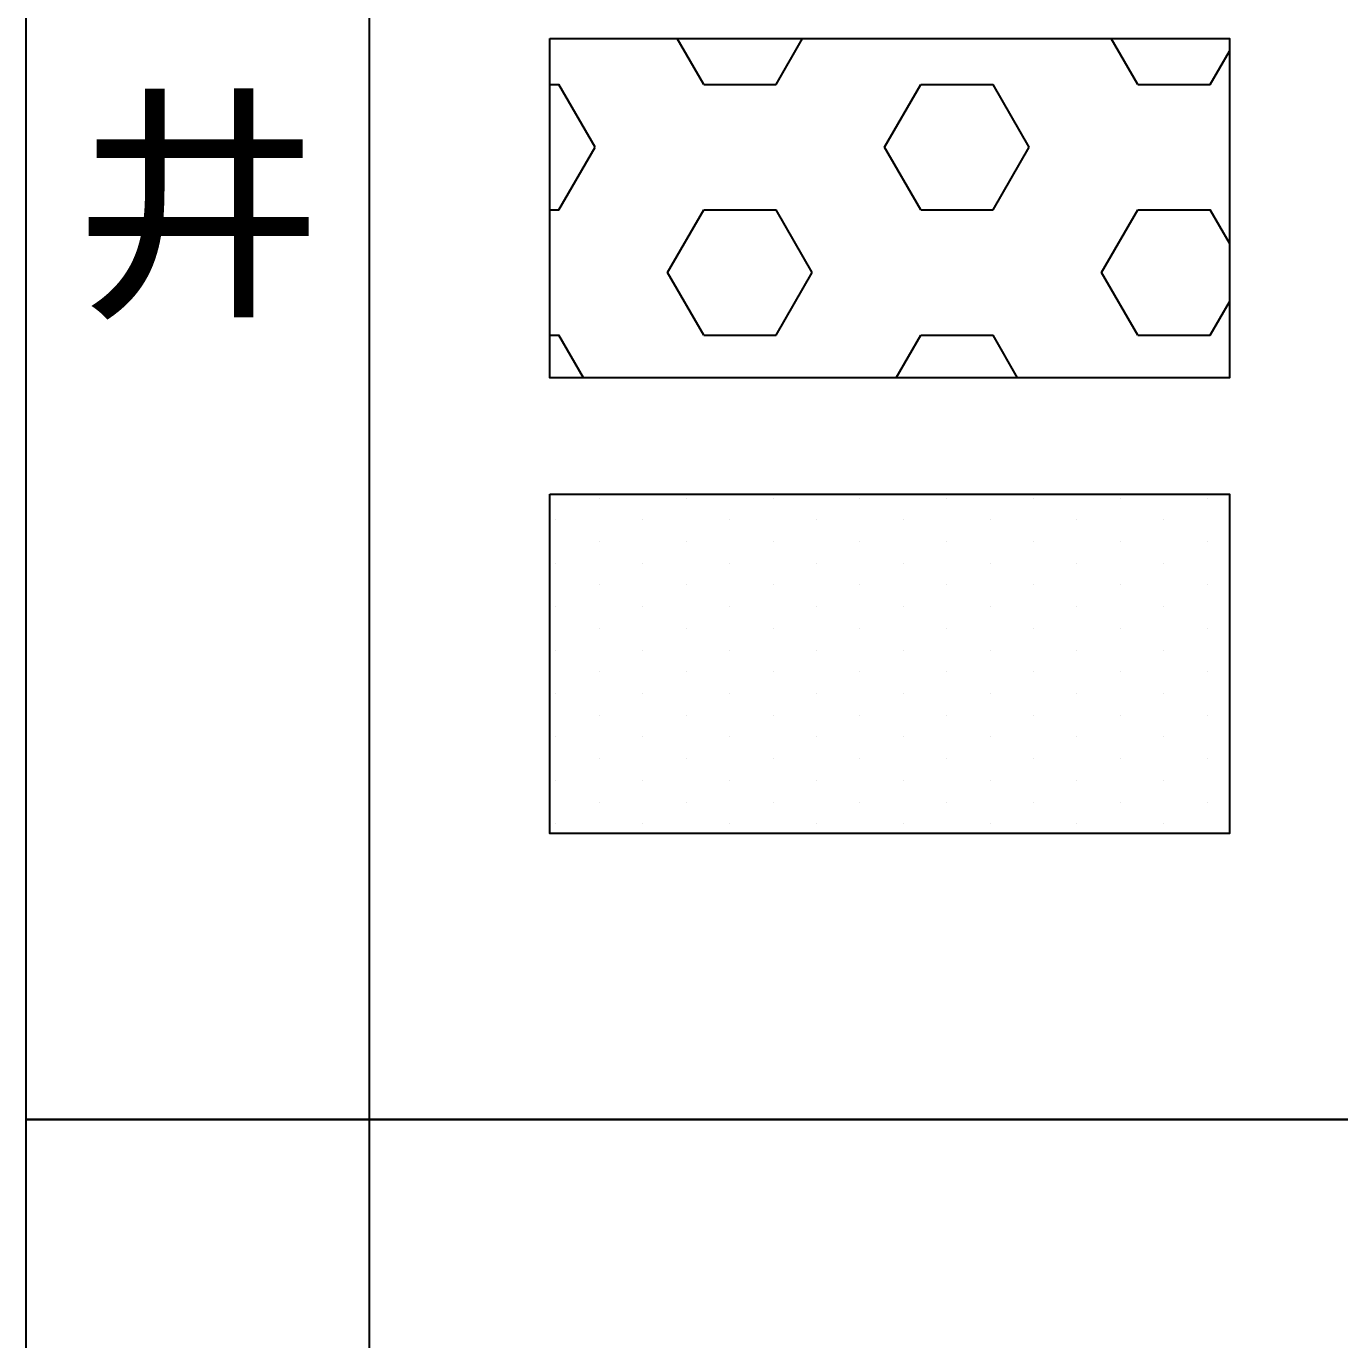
# Model space of a CAD drawing. Extents: x -120222 to -41942, y -19134 to 30932.
# Drawn here: x -67846 to -66405, y 21833 to 23274 of the extents above; entities that cross this region are included whole.
import ezdxf
from ezdxf.enums import TextEntityAlignment as Align

# ---------------------------------------------------------------- set-up
doc = ezdxf.new("R2010")
doc.units = 0
doc.header["$LTSCALE"] = 150
doc.header["$MEASUREMENT"] = 0
doc.layers.get('0').update_dxf_attribs({"linetype": 'CONTINUOUS'})
doc.layers.add('__', color=7, linetype='CONTINUOUS')
doc.styles.add('_______', font='ＭＳ ゴシック')

# ---------------------------------------------------------------- blocks, each defined once
blk = doc.blocks.new('*X628')
at = {"color": 8, "linetype": 'Continuous'}
for p, q in [((-73537.4, 18661.2), (-73566.6, 18711.7)), ((-73458, 18661.2), (-73428.9, 18711.7)), ((-73061.2, 18661.2), (-73090.3, 18711.7)), ((-72981.8, 18661.2), (-72960.6, 18697.8)), ((-73706.2, 18661.2), (-73696.2, 18661.2)), ((-73656.5, 18592.4), (-73696.2, 18661.2)), ((-73537.4, 18661.2), (-73458, 18661.2)), ((-73339, 18592.4), (-73299.3, 18661.2)), ((-73299.3, 18661.2), (-73219.9, 18661.2)), ((-73180.2, 18592.4), (-73219.9, 18661.2)), ((-73061.2, 18661.2), (-72981.8, 18661.2)), ((-73696.2, 18523.7), (-73656.5, 18592.4)), ((-73299.3, 18523.7), (-73339, 18592.4)), ((-73219.9, 18523.7), (-73180.2, 18592.4)), ((-73706.2, 18523.7), (-73696.2, 18523.7)), ((-73577.1, 18454.9), (-73537.4, 18523.7)), ((-73537.4, 18523.7), (-73458, 18523.7)), ((-73418.4, 18454.9), (-73458, 18523.7)), ((-73299.3, 18523.7), (-73219.9, 18523.7)), ((-73100.9, 18454.9), (-73061.2, 18523.7)), ((-73061.2, 18523.7), (-72981.8, 18523.7)), ((-72960.6, 18487), (-72981.8, 18523.7)), ((-73537.4, 18386.2), (-73577.1, 18454.9)), ((-73458, 18386.2), (-73418.4, 18454.9)), ((-73061.2, 18386.2), (-73100.9, 18454.9)), ((-72981.8, 18386.2), (-72960.6, 18422.8)), ((-73706.2, 18386.2), (-73696.2, 18386.2)), ((-73669.2, 18339.5), (-73696.2, 18386.2)), ((-73537.4, 18386.2), (-73458, 18386.2)), ((-73326.3, 18339.5), (-73299.3, 18386.2)), ((-73299.3, 18386.2), (-73219.9, 18386.2)), ((-73193, 18339.5), (-73219.9, 18386.2)), ((-73061.2, 18386.2), (-72981.8, 18386.2))]:
    blk.add_line(p, q, dxfattribs=at)
blk = doc.blocks.new('*X629')
at = {"color": 8, "linetype": 'Continuous'}
for p, q in [((-73651.9, 18207.4), (-73651.9, 18207.4)), ((-73556.6, 18207.4), (-73556.6, 18207.4)), ((-73461.4, 18207.4), (-73461.4, 18207.4)), ((-73366.1, 18207.4), (-73366.1, 18207.4)), ((-73270.9, 18207.4), (-73270.9, 18207.4)), ((-73175.6, 18207.4), (-73175.6, 18207.4)), ((-73080.4, 18207.4), (-73080.4, 18207.4)), ((-72985.1, 18207.4), (-72985.1, 18207.4)), ((-73699.5, 18183.6), (-73699.5, 18183.6)), ((-73604.2, 18183.6), (-73604.2, 18183.6)), ((-73509, 18183.6), (-73509, 18183.6)), ((-73413.7, 18183.6), (-73413.7, 18183.6)), ((-73318.5, 18183.6), (-73318.5, 18183.6)), ((-73223.2, 18183.6), (-73223.2, 18183.6)), ((-73128, 18183.6), (-73128, 18183.6)), ((-73032.7, 18183.6), (-73032.7, 18183.6)), ((-73651.9, 18159.8), (-73651.9, 18159.8)), ((-73556.6, 18159.8), (-73556.6, 18159.8)), ((-73461.4, 18159.8), (-73461.4, 18159.8)), ((-73366.1, 18159.8), (-73366.1, 18159.8)), ((-73270.9, 18159.8), (-73270.9, 18159.8)), ((-73175.6, 18159.8), (-73175.6, 18159.8)), ((-73080.4, 18159.8), (-73080.4, 18159.8)), ((-72985.1, 18159.8), (-72985.1, 18159.8)), ((-73699.5, 18136), (-73699.5, 18136)), ((-73604.2, 18136), (-73604.2, 18136)), ((-73509, 18136), (-73509, 18136)), ((-73413.7, 18136), (-73413.7, 18136)), ((-73318.5, 18136), (-73318.5, 18136)), ((-73223.2, 18136), (-73223.2, 18136)), ((-73128, 18136), (-73128, 18136)), ((-73032.7, 18136), (-73032.7, 18136)), ((-73651.9, 18112.2), (-73651.9, 18112.1)), ((-73556.6, 18112.2), (-73556.6, 18112.1)), ((-73461.4, 18112.2), (-73461.4, 18112.1)), ((-73366.1, 18112.2), (-73366.1, 18112.1)), ((-73270.9, 18112.2), (-73270.9, 18112.1)), ((-73175.6, 18112.2), (-73175.6, 18112.1)), ((-73080.4, 18112.2), (-73080.4, 18112.1)), ((-72985.1, 18112.2), (-72985.1, 18112.1)), ((-73699.5, 18088.3), (-73699.5, 18088.3)), ((-73604.2, 18088.3), (-73604.2, 18088.3)), ((-73509, 18088.3), (-73509, 18088.3)), ((-73413.7, 18088.3), (-73413.7, 18088.3)), ((-73318.5, 18088.3), (-73318.5, 18088.3)), ((-73223.2, 18088.3), (-73223.2, 18088.3)), ((-73128, 18088.3), (-73128, 18088.3)), ((-73032.7, 18088.3), (-73032.7, 18088.3)), ((-73651.9, 18064.5), (-73651.9, 18064.5)), ((-73556.6, 18064.5), (-73556.6, 18064.5)), ((-73461.4, 18064.5), (-73461.4, 18064.5)), ((-73366.1, 18064.5), (-73366.1, 18064.5)), ((-73270.9, 18064.5), (-73270.9, 18064.5)), ((-73175.6, 18064.5), (-73175.6, 18064.5)), ((-73080.4, 18064.5), (-73080.4, 18064.5)), ((-72985.1, 18064.5), (-72985.1, 18064.5)), ((-73699.5, 18040.7), (-73699.5, 18040.7)), ((-73604.2, 18040.7), (-73604.2, 18040.7)), ((-73509, 18040.7), (-73509, 18040.7)), ((-73413.7, 18040.7), (-73413.7, 18040.7)), ((-73318.5, 18040.7), (-73318.5, 18040.7)), ((-73223.2, 18040.7), (-73223.2, 18040.7)), ((-73128, 18040.7), (-73128, 18040.7)), ((-73032.7, 18040.7), (-73032.7, 18040.7)), ((-73651.9, 18016.9), (-73651.9, 18016.9)), ((-73556.6, 18016.9), (-73556.6, 18016.9)), ((-73461.4, 18016.9), (-73461.4, 18016.9)), ((-73366.1, 18016.9), (-73366.1, 18016.9)), ((-73270.9, 18016.9), (-73270.9, 18016.9)), ((-73175.6, 18016.9), (-73175.6, 18016.9)), ((-73080.4, 18016.9), (-73080.4, 18016.9)), ((-72985.1, 18016.9), (-72985.1, 18016.9)), ((-73699.5, 17993.1), (-73699.5, 17993.1)), ((-73604.2, 17993.1), (-73604.2, 17993.1)), ((-73509, 17993.1), (-73509, 17993.1)), ((-73413.7, 17993.1), (-73413.7, 17993.1)), ((-73318.5, 17993.1), (-73318.5, 17993.1)), ((-73223.2, 17993.1), (-73223.2, 17993.1)), ((-73128, 17993.1), (-73128, 17993.1)), ((-73032.7, 17993.1), (-73032.7, 17993.1)), ((-73651.9, 17969.3), (-73651.9, 17969.3)), ((-73556.6, 17969.3), (-73556.6, 17969.3)), ((-73461.4, 17969.3), (-73461.4, 17969.3)), ((-73366.1, 17969.3), (-73366.1, 17969.3)), ((-73270.9, 17969.3), (-73270.9, 17969.3)), ((-73175.6, 17969.3), (-73175.6, 17969.3)), ((-73080.4, 17969.3), (-73080.4, 17969.3)), ((-72985.1, 17969.3), (-72985.1, 17969.3)), ((-73699.5, 17945.5), (-73699.5, 17945.5)), ((-73604.2, 17945.5), (-73604.2, 17945.5)), ((-73509, 17945.5), (-73509, 17945.5)), ((-73413.7, 17945.5), (-73413.7, 17945.5)), ((-73318.5, 17945.5), (-73318.5, 17945.5)), ((-73223.2, 17945.5), (-73223.2, 17945.5)), ((-73128, 17945.5), (-73128, 17945.5)), ((-73032.7, 17945.5), (-73032.7, 17945.5)), ((-73651.9, 17921.7), (-73651.9, 17921.6)), ((-73556.6, 17921.7), (-73556.6, 17921.6)), ((-73461.4, 17921.7), (-73461.4, 17921.6)), ((-73366.1, 17921.7), (-73366.1, 17921.6)), ((-73270.9, 17921.7), (-73270.9, 17921.6)), ((-73175.6, 17921.7), (-73175.6, 17921.6)), ((-73080.4, 17921.7), (-73080.4, 17921.6)), ((-72985.1, 17921.7), (-72985.1, 17921.6)), ((-73699.5, 17897.8), (-73699.5, 17897.8)), ((-73604.2, 17897.8), (-73604.2, 17897.8)), ((-73509, 17897.8), (-73509, 17897.8)), ((-73413.7, 17897.8), (-73413.7, 17897.8)), ((-73318.5, 17897.8), (-73318.5, 17897.8)), ((-73223.2, 17897.8), (-73223.2, 17897.8)), ((-73128, 17897.8), (-73128, 17897.8)), ((-73032.7, 17897.8), (-73032.7, 17897.8)), ((-73651.9, 17874), (-73651.9, 17874)), ((-73556.6, 17874), (-73556.6, 17874)), ((-73461.4, 17874), (-73461.4, 17874)), ((-73366.1, 17874), (-73366.1, 17874)), ((-73270.9, 17874), (-73270.9, 17874)), ((-73175.6, 17874), (-73175.6, 17874)), ((-73080.4, 17874), (-73080.4, 17874)), ((-72985.1, 17874), (-72985.1, 17874)), ((-73699.5, 17850.2), (-73699.5, 17850.2)), ((-73604.2, 17850.2), (-73604.2, 17850.2)), ((-73509, 17850.2), (-73509, 17850.2)), ((-73413.7, 17850.2), (-73413.7, 17850.2)), ((-73318.5, 17850.2), (-73318.5, 17850.2)), ((-73223.2, 17850.2), (-73223.2, 17850.2)), ((-73128, 17850.2), (-73128, 17850.2)), ((-73032.7, 17850.2), (-73032.7, 17850.2))]:
    blk.add_line(p, q, dxfattribs=at)

msp = doc.modelspace()

# ---------------------------------------------------------------- linework, layer by layer
at = {"layer": '__', "color": 0, "linetype": 'Continuous', "flags": 128}
for points in [[(-67845.53396, 24574.27896), (-63246.83048, 24574.27896), (-63246.83048, 11774.27896), (-67845.53396, 11774.27896)], [(-67845.53396, 24574.27896), (-67469.50798, 24574.27896), (-67469.50798, 11774.27896), (-67845.53396, 11774.27896)], [(-67845.53396, 24574.27896), (-63246.83048, 24574.27896), (-63246.83048, 22074.27896), (-67845.53396, 22074.27896)], [(-67271.05287, 23260.36445), (-66525.53396, 23260.36445), (-66525.53396, 22888.19346), (-67271.05287, 22888.19346)], [(-67271.05287, 22760.36445), (-66525.53396, 22760.36445), (-66525.53396, 22388.19346), (-67271.05287, 22388.19346)], [(-67845.53396, 22074.27896), (-63246.83048, 22074.27896), (-63246.83048, 17724.27896), (-67845.53396, 17724.27896)]]:
    msp.add_lwpolyline(points, close=True, dxfattribs=at)

# ---------------------------------------------------------------- block references
at = {"layer": '__', "color": 0}
for name in ['*X628', '*X629']:
    msp.add_blockref(name, (6435.10495, 4548.69799), dxfattribs=at)

# ---------------------------------------------------------------- texts
at = {"layer": '__', "color": 0, "style": '_______'}
msp.add_text('井', height=200.64236, dxfattribs=at).set_placement((-67793.4673, 23177.06889), align=Align.TOP_LEFT)

doc.saveas('drawing.dxf')
